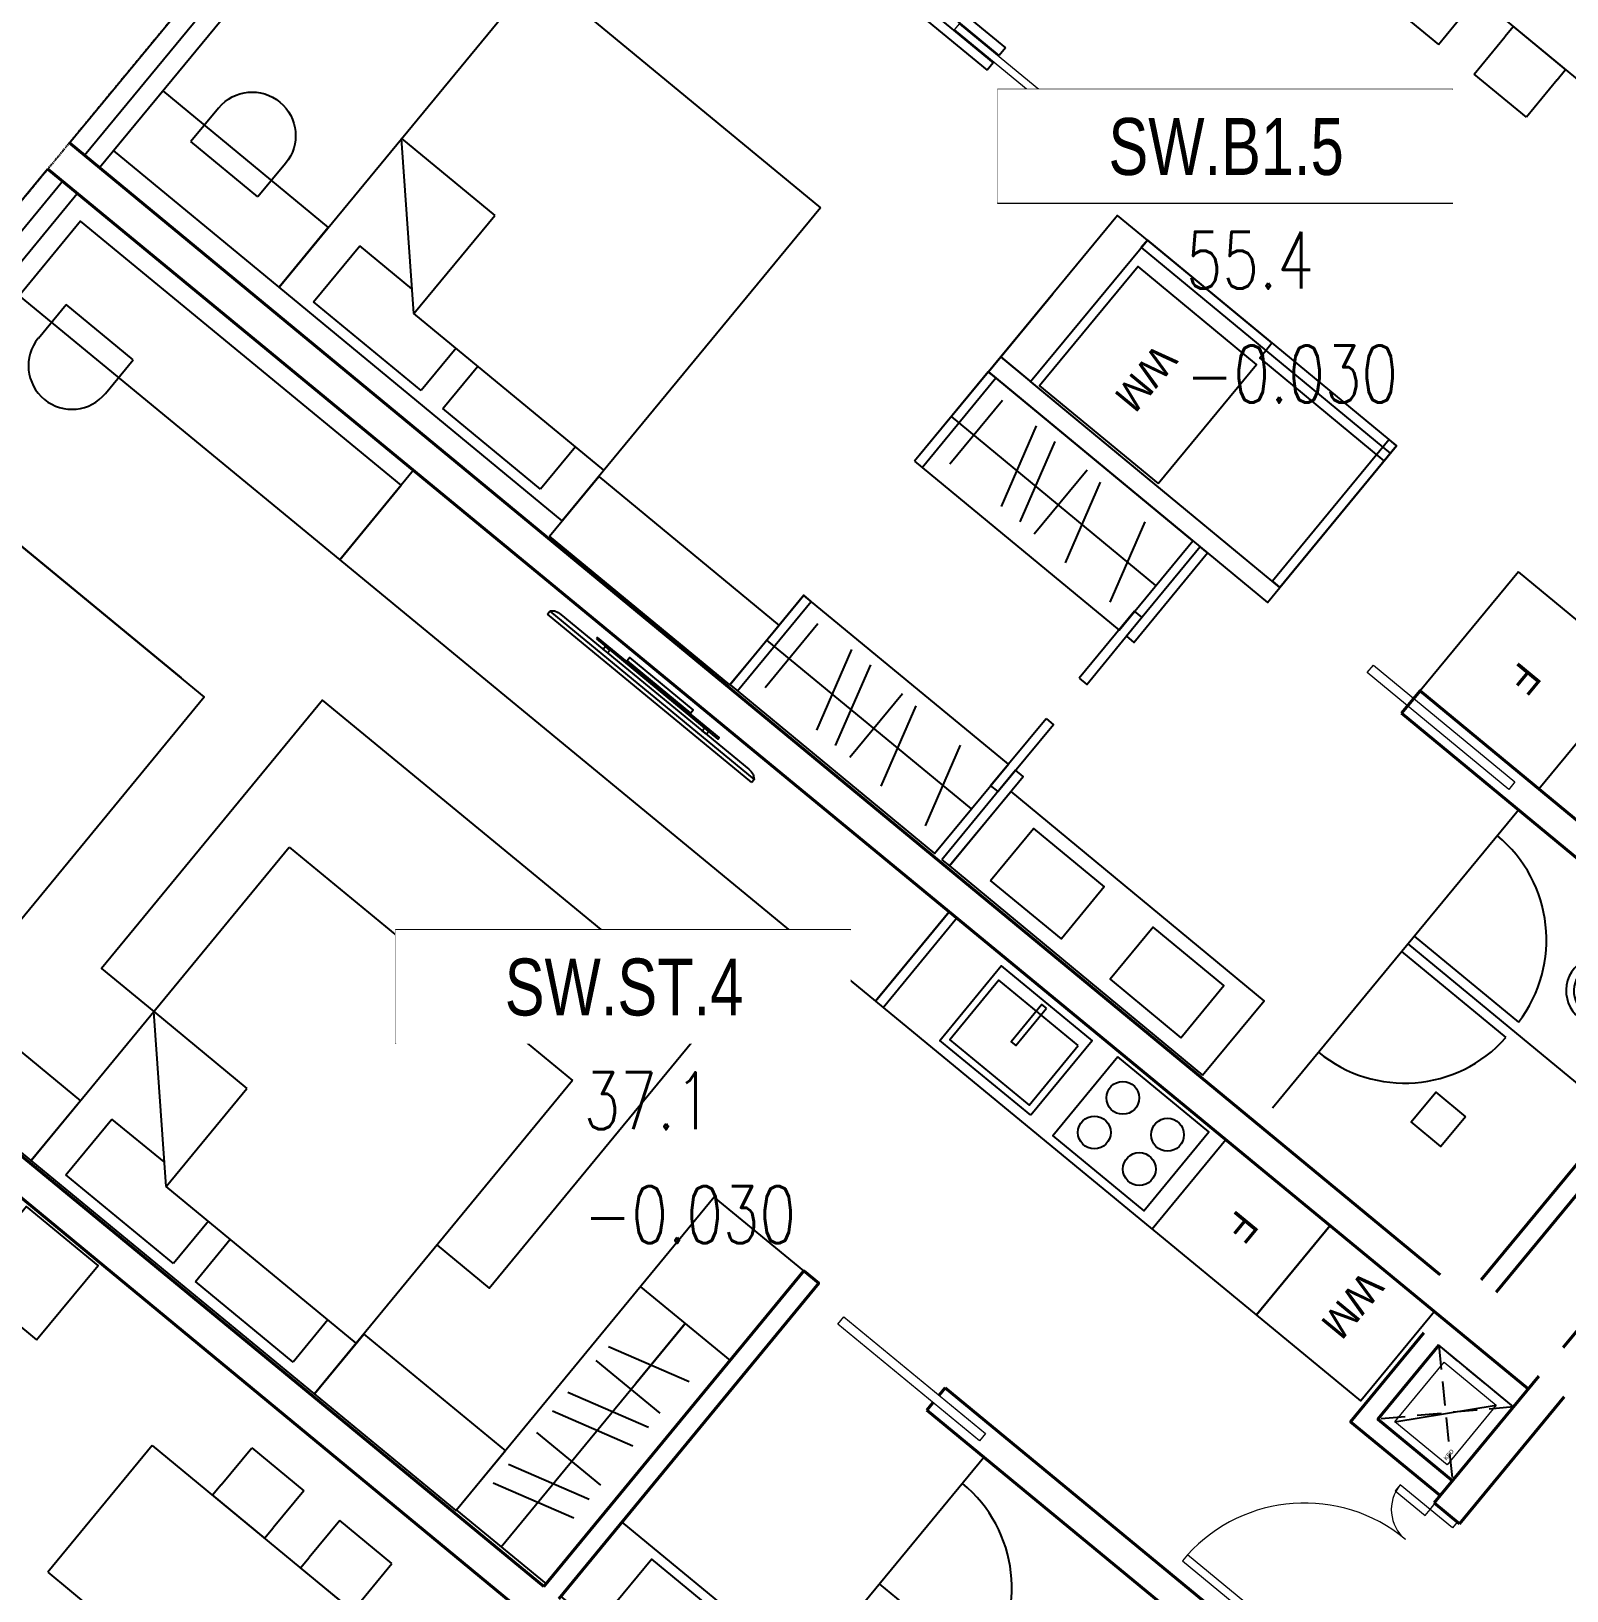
# Model space of a CAD drawing. Header units: millimetres. Extents: x -361679452 to 361242511, y -278557090 to 278849308.
# Drawn here: x 88064 to 96012, y 109947 to 118018 of the extents above; entities that cross this region are included whole.
import ezdxf
from ezdxf.enums import TextEntityAlignment as Align
from ezdxf.xclip import XClip

# ---------------------------------------------------------------- set-up
doc = ezdxf.new("R2010")
doc.units = ezdxf.units.MM
doc.header["$MEASUREMENT"] = 0
doc.header["$XCLIPFRAME"] = 0
doc.set_wipeout_variables(frame=1)
doc.linetypes.add('HIDDEN', pattern=[0.375, 0.25, -0.125])
for name, color, linetype in [('A-ANNO-ROOM', 50, 'Continuous'), ('A-DRAIN', 251, 'Continuous'), ('A-FLOR-STRS', 1, 'Continuous'), ('A-FURNITURE', 251, 'Continuous'), ('A-GLAZ', 135, 'Continuous'), ('A-UNIT', 1, 'Continuous'), ('DO DIEN TICH', 51, 'Continuous'), ('MEP-M-DUCT-15', 6, 'Continuous'), ('MEP-M-DUCT-25', 7, 'Continuous'), ('SPE-MEP-General', 170, 'Continuous'), ('trục hút mùi', 21, 'Continuous'), ('Xref_NT1+NT2_MBDV Cot vach_220729$0$ccu12-Thay', 7, 'Continuous')]:
    doc.layers.add(name, color=color, linetype=linetype)
for name, color, linetype, lineweight in [('KT-Chuviet', 255, 'Continuous', 15), ('KT-Net cat', 1, 'Continuous', 40), ('KT-Net cua', 87, 'Continuous', 9), ('KT-Net thay', 7, 'Continuous', 15), ('KT-Net truc', 18, 'Continuous', 15), ('SPE-MEP-HVAC', 140, 'Continuous', 0), ('SPE-MEP-M-WALL OPENING', 81, 'Continuous', 0)]:
    doc.layers.add(name, color=color, linetype=linetype, lineweight=lineweight)
doc.styles.add('220126_HDN_HBA typical plan$0$210902_YS plan 330pm ver13$0$01 Level 1$0$CENTURY GOTHIC', font='GOTHIC.TTF')
doc.styles.add('220126_HDN_HBA typical plan$0$211210_HDN_HBA_TYPICAL PLAN CORE OPT 1$0$HBA-Text', font='GOTHIC.TTF')
doc.styles.add('font unicode ccu', font='arial.ttf')
doc.styles.add('ROMANS', font='ROMANS.SHX')
doc.styles.get("Standard").update_dxf_attribs({"font": 'arial.ttf'})

# ---------------------------------------------------------------- blocks, each defined once
blk = doc.blocks.new('A$C21AF0CCA')
at = {"layer": 'A-ANNO-ROOM', "insert": (1197.56892258345, 814.6835720778872), "char_height": 600, "attachment_point": 2, "rotation": 0.10542954816276216, "style": '220126_HDN_HBA typical plan$0$211210_HDN_HBA_TYPICAL PLAN CORE OPT 1$0$HBA-Text'}
blk.add_mtext_dynamic_manual_height_columns('1-BR+', width=722857412.8743668, gutter_width=9765.624999999996, heights=[0], dxfattribs=at)
blk = doc.blocks.new('CH1')
for p, q in [((-199.1923941123823, -400.6439509161501), (-199.1923941123823, -600.6426498184956)), ((200.805524143012, -400.6439509161501), (200.805524143012, -600.6426498184956)), ((-199.1923941123823, -600.6426498184956), (200.805524143012, -600.6426498184956))]:
    blk.add_line(p, q)
blk.add_arc((0.8065650153148454, -399.9986989023673), 200, 0.1848514058012216, 180.1848514058012)
blk = doc.blocks.new('qweewe')
for p, q in [((-226617.649540008, -3043559.718917042, 0.0008727778800783348), (-226617.6495399146, -3043199.718917044, 0.0008727778800783348)), ((-226142.6495399146, -3043199.718917163, 0.0008727778800783348), (-226617.6495399146, -3043199.718917044, 0.0008727778800783348)), ((-226467.6495400079, -3043559.718917079, 0.0008727778800783348), (-226467.6495399145, -3043199.718917081, 0.0008727778800783348)), ((-226142.649539925, -3043239.718917165, 0.0008727778800783348), (-226242.649539925, -3043239.718917139, 0.0008727778800783348)), ((-226142.6495399976, -3043519.718917165, 0.0008727778800783348), (-226242.6495399976, -3043519.718917141, 0.0008727778800783348)), ((-226142.649540008, -3043559.718917165, 0.0008727778800783348), (-226617.649540008, -3043559.718917042, 0.0008727778800783348))]:
    blk.add_line(p, q)
for centre, radius, start, end in [((-226142.6495399613, -3043379.718917165, 0.0008727778800783348), 179.9999999999927, 269.9999999833247, 89.99999998332474), ((-226242.6495399613, -3043379.718917141, 0.0008727778800783348), 139.9999999999927, 89.99999998332474, 269.9999999833247), ((-226142.6495399613, -3043379.718917165, 0.0008727778800783348), 139.9999999999927, 269.9999999833247, 89.99999998332474)]:
    blk.add_arc(centre, radius, start, end)
blk = doc.blocks.new('BEDH-1')
for p, q in [((475, -1.054711873393899e-13), (-475, 1.054711873393899e-13)), ((-475, 1.054711873393899e-13), (-475.0000000000002, -1050)), ((-381.8394731497392, -27.72451273631296), (-381.8394731497393, -215.2726866770535)), ((-20.94842891092413, -27.72451273631304), (-381.8394731497392, -27.72451273631296)), ((-20.94842891092416, -169.6087834425271), (-20.94842891092413, -27.72451273631304)), ((379.7956140944734, -27.72451273631313), (52.11540216114371, -27.72451273631306)), ((52.11540216114371, -27.72451273631306), (52.11540216114368, -169.6087834425271)), ((379.7956140944734, -169.6087834425271), (379.7956140944734, -27.72451273631313)), ((474.9999999999998, -1050), (475, -1.054711873393899e-13)), ((-162.6479800441303, -169.608783442527), (-475.0000000000001, -498.4003835124894)), ((474.9999999999999, -169.6087834425272), (-162.6479800441303, -169.608783442527)), ((-162.6479800441303, -169.608783442527), (-162.6479800441303, -498.4003835124894)), ((-206.9290897110478, -215.2726866770535), (-381.8394731497393, -215.2726866770535)), ((-475.0000000000001, -498.4003835124894), (-162.6479800441303, -498.4003835124894)), ((-475.0000000000002, -1050), (474.9999999999998, -1050))]:
    blk.add_line(p, q)
blk = doc.blocks.new('Condo-1BR-corner')
at = {"layer": 'A-FLOR-STRS'}
for p, q in [((3172.822990708053, 2113.572443695506, -3.841493788020109e-05), (4963.076437428594, 635.3152071973309, -3.841493788020109e-05)), ((3172.822990685701, 2113.572443670011, -3.841493788020109e-05), (4963.076437687501, 635.3152075111866, -3.841493788020109e-05)), ((3109.15141448006, 2036.462584674824, -3.841493788020803e-05), (4899.40486148186, 558.2053485155338, -3.841493788020976e-05)), ((4931.240649629384, 596.760278069065, -3.841493788020976e-05), (3140.987202629447, 2075.017514228704, -3.841493788020109e-05)), ((3077.315626239404, 1997.907655009767, -3.841493788020109e-05), (4867.569073239341, 519.6504188491963, -3.841493788020109e-05)), ((4963.076437687501, 635.3152075111866, -3.841493788020109e-05), (4931.240652544424, 596.7602815983118, -3.841493788020976e-05)), ((4899.404864395037, 558.2053520440822, -3.841493788020976e-05), (4867.569073239341, 519.6504188491963, -3.841493788020456e-05))]:
    blk.add_line(p, q, dxfattribs=at)
at = {"layer": 'A-FURNITURE'}
for p, q in [((6824.957306133583, 1379.812630755594, 0.0267037793208651), (8174.379840845242, 265.5600440806011, 0.02757763038597386)), ((6933.83193802461, 876.2384987673722, 0.02670377932086512), (7203.716444786638, 653.387981581036, 0.02670377932086512)), ((7203.716444786638, 653.387981581036, 0.02670377932086512), (7362.895385632291, 846.1626292665023, 0.02670377932086512)), ((7389.417554317042, 500.0498415104812, 0.02670377932086512), (7548.596495162696, 692.8244891961804, 0.02670377932086512)), ((7659.30206107907, 277.199324325542, 0.02670377932086512), (7389.417554317042, 500.0498415104812, 0.02670377932086512)), ((7818.481001924723, 469.9739720111247, 0.02670377932086512), (7659.30206107907, 277.199324325542, 0.02670377932086512)), ((4874.681453628466, -1041.106112443842), (5208.393912417814, -636.9573445421411)), ((4674.840217996389, -1517.088740902953, -0.1498657787379716), (4947.508622599766, -1186.876360980328, -0.1498657787379717)), ((5742.005824772641, -2146.329532478587, 0.0007515485165374772), (4683.665318580344, -1272.434317290667, 0.02739510591846444)), ((4942.238858034834, -1737.888826208888, -0.1498657787379717), (5123.663666151464, -1321.109279399738, -0.1498657787379717)), ((5038.993123549968, -1817.782351771835, -0.1498657787379717), (5220.417931662872, -1401.002804965479, -0.1498657787379717)), ((5112.391003420576, -1878.389657926513, -0.1498657787379717), (5385.059408025816, -1548.177278002491, -0.1498657787379717)), ((5274.289500746876, -2028.904769450543, -0.1498657787379717), (5455.71430885978, -1612.125222650939, -0.1498657787379717)), ((5504.115218132734, -2233.199693091214), (5685.540026247501, -1816.4201462809)), ((3719.766780484468, -2673.736375647713, -0.1498657787379717), (3992.435185089707, -2343.523995725089, -0.1498657787379716)), ((4786.932642875239, -3302.976855804329), (3728.591881070286, -2429.081952035427, 0.02739510591846444)), ((3987.165420524776, -2894.536460953648, -0.1498657787379716), (4168.590228641406, -2477.756914144498, -0.1498657787379717)), ((4083.919686038047, -2974.429986516596, -0.1498657787379717), (4265.344494152814, -2557.65043971024, -0.1498657787379717)), ((4157.317565910518, -3035.037292671273, -0.1498657787379717), (4429.985970515758, -2704.824912747252, -0.1498657787379717)), ((4319.216063234955, -3185.552404195303, -0.1498657787379717), (4500.64087134786, -2768.772857395699, -0.1498657787379717)), ((4549.041780620813, -3389.847327835974), (4730.46658873558, -2973.06778102566)), ((6345.608383750456, -4848.92048987461, -0.03334583362548411), (7618.064313507522, -3307.848213182588, 0.01096106421166161)), ((7045.743187795277, -4000.980330892547, -0.04093263929491249), (8125.461370135541, -4892.274594775343, -0.01239346053477127)), ((7079.08942033432, -3961.67187734897, -0.004838702408748228), (7618.506606670911, -4407.09762770572, -0.004838702408748225)), ((7013.453238355811, -4041.160984318645, -0.004838702408748222), (7552.885378346662, -4486.568624961597, -0.004838702408748226))]:
    blk.add_line(p, q, dxfattribs=at)
at = {"layer": 'A-FURNITURE', "elevation": 0.0267037793208651}
blk.add_lwpolyline([(7818.481001924723, 469.9739720118232), (7862.403634926304, 523.1667502584169), (7592.519128162414, 746.0172674434725), (7548.596495162696, 692.8244891961804)], dxfattribs=at)
at = {"layer": 'A-FURNITURE'}
for points, elevation in [([(346.4939723145217, 105.4032460171729), (601.181865349412, 413.8413713326445), (1457.524076543748, -293.6961714297067), (1202.836183516309, -602.1342967429664)], 0.01500163510566463), ([(6987.77137638256, -1424.191585444962), (6382.875366989523, -2156.754664945416), (5092.582122698426, -1091.327391032595), (5697.478132091463, -358.7643115321407)], 0.05479021183692889), ([(5697.478327292949, -358.7644727149745), (5665.642539123073, -397.3194022538373), (6310.788879476488, -930.0331816867692), (6342.624667644501, -891.4782521481393)], 0.05479021183692889), ([(4938.343634178862, -964.00730153115), (4874.672057999298, -1041.117160412483), (6319.323772618547, -2233.71921910916), (6382.995348798111, -2156.609360227943)], 0.05479021183692883), ([(6955.935219828039, -1462.74696112005), (6924.099431658164, -1501.301890658913), (6278.953091306612, -968.5881112230709), (6310.788879476488, -930.0331816867692)], 0.05479021183692887), ([(6344.440419262275, -2124.773572057136), (6382.995348798111, -2156.609360227943), (6986.855114392936, -1423.435754886828), (6948.300184855238, -1391.599966717535)], 0.05479021183692887), ([(2603.014366121963, -1890.492200295557), (2857.70225915499, -1582.054074977641), (3791.391731506214, -2353.028379826574), (3536.703838482499, -2661.4665051396)], 0.02739510591846444), ([(4885.576437963173, -3673.707004213938), (5108.060844587162, -3403.520607645856), (5474.742382595316, -3705.463730766089), (5252.257975969464, -3975.650127330446)], 9.393739840296567e-07), ([(5870.574118742719, -4487.044698998332), (6093.790337001905, -4217.462577953585), (5727.928887201473, -3914.526281903265), (5504.712668946013, -4184.108402948943)], 9.393739840296567e-07), ([(7344.361322156037, -4895.839191415522), (7217.018169478397, -5050.058909565269), (7062.798451329465, -4922.715756887861), (7190.141604005243, -4768.496038738114)], -0.03056135147877142)]:
    blk.add_lwpolyline(points, close=True, dxfattribs=dict(at, elevation=elevation))
for points in [[(5697.478132091463, -358.7643115321407), (5543.258414134383, -231.4211590145715), (4938.343471808359, -964.0071674586507), (5092.563189765438, -1091.35031997622)], [(5753.755579190329, -1619.562718220055), (6263.128189899027, -1002.683845621068), (5649.205955989659, -495.7526068484876), (5139.833345279098, -1112.631479447358)], [(4492.647499646991, -1503.764561397489), (4531.202429182827, -1535.600349568296), (4912.453431289643, -1072.018473667558), (4873.898501751944, -1040.182685498265)], [(4492.649183541536, -1503.762522134115), (5550.990337865427, -2377.65695239976), (5933.022607959807, -1915.000542710186), (4874.681453628466, -1041.106112443842)], [(5589.543619640172, -2409.511690354906), (5628.098549176008, -2441.347478525713), (6009.349551282823, -1977.765602624975), (5970.794621746987, -1945.929814455681)], [(3537.565734347329, -2660.40531958302), (3576.120663883165, -2692.241107753827), (3957.37166598998, -2228.659231853206), (3918.816736452281, -2196.823443683796)], [(3537.575746029615, -2660.410156878876), (4595.914015712216, -3534.308078702888), (4977.946285804734, -3071.651669013314), (3919.608016116545, -2197.753747188603)], [(5345.352768043056, -2626.712566307979), (5383.907697578892, -2658.548354478786), (5669.513897500932, -2310.797711945255), (5630.958967963234, -2278.961923775962)], [(5173.325547115877, -2835.047203604598), (5211.880476655439, -2866.882991772494), (4924.564211633056, -3212.956706620054), (4886.00928209722, -3181.120918450644)], [(4634.461854340509, -3566.152448540437), (4673.016783876345, -3597.988236711244), (5054.26778598316, -3134.406360810623), (5015.712856447324, -3102.570572641212)], [(5983.241884753108, -4681.182947300375), (6302.22668244876, -4296.152027592063), (4992.138452989981, -3212.791558017139), (4673.153655298054, -3597.822477722657)]]:
    blk.add_lwpolyline(points, close=True, dxfattribs=at)
at = {"layer": 'A-FURNITURE', "extrusion": (-1.157651021131046e-06, 9.560316836589854e-07, 0.9999999999988729), "elevation": -0.0531723795031795}
blk.add_lwpolyline([(7619.158764885078, -2075.353295924664), (7109.70395906031, -2692.164288706251), (7723.558638487431, -3199.177328647102), (8233.01344432134, -2582.366335863768)], close=True, dxfattribs=at)
at = {"layer": 'A-FURNITURE'}
for centre, start, end in [((7063.171202656697, -3980.949074914504, -0.004838702408748223), 322.4983955305573, 50.45168227177567), ((7029.370808844338, -4021.883252352534, -0.00483870240874822), 230.4536059227265, 318.4068926862097)]:
    blk.add_arc(centre, 700.0000000000001, start, end, dxfattribs=at)
at = {"layer": 'A-GLAZ'}
for points in [[(118.7050963280781, 143.6681763250963), (4332.202503639855, 5243.831563621759)], [(195.8149214884907, 79.99655885976972), (4408.16100330319, 5181.102182317816)], [(272.9247466500383, 16.32494139345363), (4485.266620121052, 5117.42546859273)]]:
    blk.add_lwpolyline(points, dxfattribs=at)
at = {"layer": 'KT-Net cat'}
for p, q in [((118.7025131370756, 143.670309334062, -0.01239346092840128), (7212.808526857931, -5714.120230647037, -0.01239346092840128)), ((7849.14718786304, -6090.599241871038, -0.01239346092840495), (10732.34852977621, -2599.354093161412, -0.01239345930801874)), ((7425.066295697325, -5740.377316657978, -0.01239346092840492), (8697.86394235259, -4199.15695699153, -0.0123934602130807)), ((7502.171912454738, -5804.054030333064, -0.01239346092840493), (8774.941978017829, -4262.867068387684, -0.01239346021309621))]:
    blk.add_line(p, q, dxfattribs=at)
at = {"layer": 'KT-Net cat', "elevation": -0.04131058838218386}
blk.add_lwpolyline([(7013.31250506267, -2806.76340679219), (7108.817300902767, -2691.09649702115), (9217.30306970881, -4433.899904612976), (9121.798273868713, -4549.566814384016)], close=True, dxfattribs=at)
at = {"layer": 'KT-Net cua'}
for points, elevation in [([(4724.836566364393, 760.7084641862893), (5380.270368780941, 219.5000656461343), (5354.801738262177, 188.656122003682), (4699.367935845628, 729.8645205427893)], 0.0008352830848686148), ([(7599.801213981642, -3163.058689760219), (7567.965425809904, -3201.613619299082), (6835.421764595492, -2596.733644075401), (6867.257552765368, -2558.178714539099)], -0.05136502226448281)]:
    blk.add_lwpolyline(points, close=True, dxfattribs=dict(at, elevation=elevation))
at = {"layer": 'A-FURNITURE'}
for name, p, xscale, yscale, zscale, rotation in [('BEDH-1', (1935.374628433958, -1207.020076277666, -0.01239347081291349), -2.000000000000002, 2.000000000000002, 2, 140.4522556179508), ('CH1', (1351.011953270063, 528.1745257609291, -0.0123934708127998), -1.125005854937063, 1.125005854937063, 1.125005854937063, 320.4526439093917)]:
    blk.add_blockref(name, p, dxfattribs=dict(at, xscale=xscale, yscale=yscale, zscale=zscale, rotation=rotation))
at = {"layer": 'A-FURNITURE', "rotation": 140.4536058681156}
blk.add_blockref('qweewe', (-2104064.097540102, -2207036.687875362, -0.07552919988774623), dxfattribs=at)
at = {"layer": 'A-FURNITURE', "insert": (5803.886828871444, -937.4077335628681, 0.04131058838218382), "char_height": 150, "width": 310.8634934604634, "attachment_point": 4, "rotation": 230.45264409332034, "style": '220126_HDN_HBA typical plan$0$210902_YS plan 330pm ver13$0$01 Level 1$0$CENTURY GOTHIC'}
blk.add_mtext('WM', dxfattribs=at)
at = {"layer": 'A-FURNITURE', "extrusion": (-1.157651021131046e-06, 9.560316836589854e-07, 0.9999999999988729), "insert": (7609.648837772373, -2675.110885519302, 0.08512250360978546), "char_height": 150, "width": 310.8634934604635, "attachment_point": 6, "text_direction": (-0.6368185072874099, -0.771013740977575, -1.000303254148222e-10), "style": '220126_HDN_HBA typical plan$0$210902_YS plan 330pm ver13$0$01 Level 1$0$CENTURY GOTHIC'}
blk.add_mtext('F', dxfattribs=at)
blk = doc.blocks.new('weqwq333')
blk.add_wipeout([(789.9991194265974, -3.254973069968852e-07), (789.9999072943253, 22.459753119357448), (747.0709751061902, 22.459753119357444), (747.4999072943253, 24.95975311935699), (747.0709751061902, 27.459753119356876), (995.9999072943253, 27.45975311935689), (995.9999072943253, 37.459753119357), (930.999907294326, 37.459753119357), (930.999907294326, 57.459753119357), (1231.8664491169725, 57.459753118988104), (1249.7089296661925, 59.06439810742923), (1266.9787932754527, 63.82683536194902), (1278.4893502848695, 73.1432942404494), (1289.9999072942878, 82.4597531189515), (1289.9999072941914, 102.45975311891728), (-160.00009270580904, 102.45975311950394), (-160.00009270581904, 82.45975311947211), (-148.48953569637888, 73.14329424100924), (-136.9789786872534, 63.826835362552735), (-119.70911507775418, 59.06439810790778), (-101.86663452839275, 57.4597531194338), (198.99990729432534, 57.45975311935696), (198.99990729432534, 37.45975311935696), (133.99990729432488, 37.459753119356954), (133.99990729432488, 27.459753119356844), (382.9288394824605, 27.459753119358677), (382.9288394824605, 22.459753119357426), (339.9999072943251, 22.459753119357423), (339.9991199803412, 0.015785265669614107)]).dxf.layer = 'A-DRAIN'
at = {"layer": 'A-DRAIN'}
for p, q in [((-160.0000927059446, 102.4597531193867), (-160.0000927057117, 82.45975311938673)), ((1289.999907294055, 102.4597531189211), (-160.0000927059446, 102.4597531193867)), ((-160.0000927059446, 102.4597531193867), (-160.0000927057117, 82.45975311938673)), ((1289.999907294055, 82.45975311892107), (1289.999907294055, 102.4597531189211)), ((1289.999907294055, 82.45975311892107), (1289.999907294055, 102.4597531189211)), ((-160.0000927057117, 82.45975311938673), (1289.999907294055, 82.45975311892107)), ((-136.9789786871988, 63.8268353624735), (-160.0000927057117, 82.45975311938673)), ((-101.8666345283855, 57.45975311938673), (1231.866449116962, 57.45975311892107)), ((1266.97879327531, 63.82683536177501), (1289.999907294055, 82.45975311892107))]:
    blk.add_line(p, q, dxfattribs=at)
for points in [[(133.9999072942883, 37.4597531191539), (995.9999072942883, 37.4597531191539), (995.9999072945211, 27.45975311938673), (133.9999072945211, 27.45975311938673)], [(198.9999072942883, 57.45975311938673), (228.9999072940554, 57.45975311938673), (228.9999072942883, 37.45975311938673), (198.9999072942883, 37.4597531191539)], [(339.9999072942883, 22.4597531191539), (789.9999072942883, 22.4597531191539), (789.9991194263566, -3.254972398281097e-07), (339.9991199802607, 0.01578526548109949)], [(930.9999072942883, 57.4597531191539), (900.9999072945211, 57.4597531191539), (900.9999072942883, 37.45975311938673), (930.9999072945211, 37.4597531191539)]]:
    blk.add_lwpolyline(points, close=True, dxfattribs=at)
for centre, radius, start, end in [((-101.8666345283855, 157.4597531193867), 99.99999999999999, 249.4439547730391, 270), ((389.9999072940554, 24.9597531191539), 7.499999999999999, 160.5287793647328, 199.4712206352672), ((389.9999072940554, 24.9597531191539), 7.499999999999999, 340.5287793647328, 19.47122063526717), ((739.9999072945211, 24.9597531191539), 7.499999999999999, 160.5287793647328, 199.4712206352672), ((739.9999072945211, 24.9597531191539), 7.499999999999999, 340.5287793647328, 19.47122063526717), ((1231.866449116962, 157.4597531189211), 99.99999999999999, 270, 290.5560452225344)]:
    blk.add_arc(centre, radius, start, end, dxfattribs=at)
blk = doc.blocks.new('*U28')
at = {"color": 0}
for points in [[(-1100, -150), (-1100, 0), (-1060, 0), (-1060, -150)], [(-40, -150), (-40, 0), (0, 0), (0, -150)], [(-1020, -150), (-1060, -150), (-1060, -350.9565185792744), (-1020, -350.9565185792744)], [(-40, -150), (-80, -150), (-80, -970), (-40, -970)]]:
    blk.add_lwpolyline(points, close=True, dxfattribs=at)
for centre, radius, start, end in [((-1060.538708044109, -150.4191404617477), 200.5381016879552, 270.1539145637665, 0.05069369801717966), ((-41.53932015914406, -152.4398411269907), 818.4643164306439, 179.8292010983319, 267.3066065333389)]:
    blk.add_arc(centre, radius, start, end, dxfattribs=at)
blk = doc.blocks.new('Condo-Studio')
at = {"layer": 'A-FURNITURE'}
for p, q in [((3099.974599087093, -2122.90058014536, -0.01758431142098188), (3099.962856286736, -1423.347151255351, -0.01758431142098188)), ((4214.708270627619, -2126.067855971283, -0.004455071308115501), (2249.881629637929, -2123.552123872505, -0.04608683123366587)), ((784.8619641694306, -4006.538761003758, 0.05479320885692822), (784.8597109131726, -2202.364957590034, -0.04131056441501638)), ((2698.544354278601, -4056.540972458257, 0.05479021183692891), (2698.544354276782, -3455.742602704209, 0.05479021183692884)), ((2919.421419026351, -3549.299491496931, -0.09507556690104281), (3044.895112471676, -3986.193647878332, -0.0950755669010427)), ((3140.096466297305, -3562.278156560089, -0.09507556690104278), (3140.093671329282, -3990.516728757066, -0.09507556690104284)), ((3235.283095233163, -3562.278777809843, -0.09507556690104274), (3360.756788676509, -3999.172934202536, -0.09507556690104288)), ((3360.759640136682, -3562.279596755339, -0.09507556690104282), (3486.233333583986, -3999.173753155512, -0.09507556690104284)), ((3622.055470393992, -3562.28130215226, -0.09507556690104281), (3622.052675426027, -3990.519874351216, -0.09507556690104277)), ((3717.242099333561, -3562.281923407631, -0.09507556690104282), (3842.715792777023, -3999.176079791068, -0.09507556690104284)), ((3842.718644244603, -3562.282742338255, -0.09507556690104278), (3968.192337680556, -3999.176898738369, -0.09507556690104271)), ((2698.544354274817, -3756.141787579341, 0.05479021183692888), (4196.81323330479, -3756.555850990262, 0.05479021183692889)), ((2698.544354276753, -3756.547253599565, 0.0547902118369611), (3100.749274510969, -3756.548697343213, 0.05479021183692889))]:
    blk.add_line(p, q, dxfattribs=at)
for points, elevation in [([(184.9015946231732, -802.3648387362191), (784.6043185832161, -802.3640897029254), (784.6043185833908, -1502.364089703013), (184.9015946213833, -1502.364838736277)], 2.467791300475583e-08), ([(184.8963669318102, -1502.364838698879), (784.6043185833908, -1502.364089703013), (784.6043185832889, -2202.364089710289), (184.8963669281286, -2202.364838693466)], 2.467791307414477e-08), ([(4196.815191308116, -3456.556013988389), (2098.520004658457, -3456.54167077638), (2098.516088646392, -4056.541344776168), (4196.811275303487, -4056.555687984568)], 0.05479021183692889), ([(784.8619641618636, -4056.538760998228), (784.8619641694306, -4006.538761003758), (184.8814281645675, -4006.548091086268), (184.8814281627049, -4056.548091082484)], 0.05479320885692825), ([(784.8680508895261, -4056.543325797596), (184.8814302120802, -4056.543325790029), (184.7450057984308, -7650.003156028164), (784.7316264761096, -7650.003156033694)], 2.396716748913245e-08), ([(4198.616934517347, -5006.573315316986), (3798.616934511773, -5006.571256347059), (3798.618995161617, -4056.553432788845), (4198.618995159769, -4056.555491767998)], 0.05479021183692889), ([(4198.264708472364, -7849.632440133078), (3798.264708464972, -7849.630381153896), (3798.602043369806, -6906.571256281983), (4198.602043360595, -6906.573315262853)], 0.05479021183692884), ([(784.7316264761096, -7650.003156033694), (284.63384943184, -7650.003902010998), (284.6338494320146, -9800.000634000258), (784.7316264742033, -9799.999888018821)], 2.39671674891324e-08)]:
    blk.add_lwpolyline(points, close=True, dxfattribs=dict(at, elevation=elevation))
at = {"layer": 'A-FURNITURE', "ltscale": 5, "elevation": 2.396716748913253e-08}
for points in [[(209.3309822999938, -2905.76367364591), (739.330982301871, -2905.763673644164), (739.3309822982621, -2295.763673656969), (209.3309822963267, -2295.763673649693)], [(730.1897183234171, -3061.54284095153), (730.1897183216272, -3671.542840951734), (230.189718321569, -3671.542840957176), (230.1897183234316, -3061.542840955342)], [(295.1897183196336, -3100.542840951588), (295.1897183196918, -3632.542840949667), (695.1897183251633, -3632.542840955372), (695.1897183234316, -3100.54284095706)], [(250.1897183253961, -3351.542840951646), (250.1897183214962, -3381.542840953276), (500.1897183252215, -3381.542840949784), (500.189718321438, -3351.542840947921)]]:
    blk.add_lwpolyline(points, close=True, dxfattribs=at)
at = {"layer": 'A-FURNITURE'}
for points in [[(4199.556455707257, -2401.119672759902), (3700.553806239862, -2400.306200755236), (3699.330607945353, -3355.643459654908), (4198.333257407204, -3356.456931661465)], [(4100.26388486308, -2640.949573866674), (3750.264206422616, -2640.475048521039), (3749.620207756953, -3115.47461187985), (4099.619886197258, -3115.94913720843)]]:
    blk.add_lwpolyline(points, close=True, dxfattribs=at)
at = {"layer": 'A-FURNITURE', "elevation": 0.05479021183692889}
blk.add_lwpolyline([(3201.802626106793, -5006.566883336811), (3201.802624979936, -4656.566883335006), (1401.802624978088, -4656.56689007036), (1401.802633311606, -7256.566889971611), (3201.802633315331, -7256.566883238178), (3201.802632193902, -6906.566883336724)], dxfattribs=at)
at = {"layer": 'A-FURNITURE'}
for points in [[(3480.068572385258, -7992.924844723195), (3479.916138362088, -7741.04364051501), (1777.874456634752, -7741.449051234929), (1777.874461762628, -7840.514148186892), (1778.026227168745, -9599.700357226771)], [(3480.068572385185, -9502.287234926538), (3479.916138358304, -9754.168439136876), (1777.87445663465, -9753.763028418616), (1777.874461764433, -9654.697931466711), (1778.026227165035, -7895.511722428666)]]:
    blk.add_lwpolyline(points, dxfattribs=at)
at = {"layer": 'A-FURNITURE', "ltscale": 5}
for centre in [(357.4951229197388, -2450.763673645706, 0.03148811856549062), (587.4951229160281, -2450.76367364754, 0.03148811856549062), (357.4951229196224, -2750.763673645677, 0.03148811856549064), (589.3309823001248, -2750.763673647714, 0.0314881185654906)]:
    blk.add_circle(centre, 84.99999999999989, dxfattribs=at)
at = {"layer": 'A-FURNITURE'}
blk.add_arc((3124.974599891756, -2122.900160456193, -0.01758431142098186), 699.9999999999992, 92.04767493952615, 180.0009617776801, dxfattribs=at)
at = {"layer": 'A-GLAZ'}
for p, q in [((4214.653845804313, -9904.025748043408, 2.36059287682923e-08), (184.8378561316852, -9903.995720025094, 2.360592908249208e-08)), ((4214.653100658113, -10004.02574804059, 2.360592876185339e-08), (184.8371109855573, -10003.99572002224, 2.360592907605304e-08)), ((4214.652355511912, -10104.02574803779, 2.360592875541446e-08), (184.8363658395604, -10103.99572001945, 2.360592906961403e-08))]:
    blk.add_line(p, q, dxfattribs=at)
at = {"layer": 'KT-Net cat'}
for p, q in [((99.9613777083789, -3.94236908480525, 2.310388426476949e-07), (950.9219559742698, -3.948709985270398, -3.468833107420245e-08)), ((950.9219559742698, -3.948709985270398, -3.468833107418895e-08), (950.9206892256691, -173.9487099804974, -2.009237896979167e-08)), ((99.96011095985091, -173.9423690800322, 2.308403047293269e-07), (950.9206892257419, -173.9487099805265, -3.488686899257048e-08)), ((2100.90129676213, -173.9833418030175, 1.010203594046025e-08), (2099.802070688856, -2506.607214694319, 1.010203612240062e-08)), ((2249.74549242117, -2506.608331996977, 1.01020361106964e-08), (2250.585535483514, -723.98640696035, 1.010203597164742e-08)), ((2099.802070688856, -2506.607214694319, -0.04132212397764142), (2149.884963638287, -2506.607587888488, -0.04132212397764146)), ((2199.884963641997, -2506.607960456633, -0.04132212397764141), (2249.74549242117, -2506.608331996977, -0.04132212397764141)), ((4214.70189493594, -3455.742903994222, -4.846219998367549e-09), (4214.652355512028, -10104.02574768651, -4.84621957099104e-09))]:
    blk.add_line(p, q, dxfattribs=at)
blk.add_lwpolyline([(4214.702640082111, -3355.742903993756), (2098.51841922447, -3355.742976370384), (2098.518046651449, -3455.742976361216), (4214.70189493594, -3455.742903994222)], dxfattribs=at)
at = {"layer": 'KT-Net cua', "elevation": -0.05136502226448283}
blk.add_lwpolyline([(2149.884963638374, -2195.08888201206), (2199.884963638403, -2195.088882013864), (2199.884963642143, -3145.08888201759), (2149.884963644049, -3145.088882011914)], close=True, dxfattribs=at)
at = {"layer": 'A-FURNITURE'}
for name, p, xscale, yscale, zscale, rotation in [('BEDH-1', (4198.609840361364, -5956.573641838768, 0.05479021183692884), -2, 2, 2, 269.9996115246306), ('CH1', (1341.052054219711, -9357.3517947059, 2.396716748913258e-08), 1.125005854937066, 1.125005854937066, 1.125005854937066, 270.0000001839287)]:
    blk.add_blockref(name, p, dxfattribs=dict(at, xscale=xscale, yscale=yscale, zscale=zscale, rotation=rotation))
at = {"layer": 'KT-Net cua'}
blk.add_blockref('*U28', (2050.920726755349, -18.91214699781267, -5.148662824768614e-09), dxfattribs=at)
at = {"layer": 'A-FURNITURE', "char_height": 149.9999999999998, "width": 310.863493460463, "attachment_point": 4, "style": '220126_HDN_HBA typical plan$0$210902_YS plan 330pm ver13$0$01 Level 1$0$CENTURY GOTHIC'}
for s, insert in [('WM', (252.9973308479596, -1150.359229739435, 0.03149109875143219)), ('F', (419.9282759651171, -1852.510103158478, 0.07280168713361604))]:
    blk.add_mtext(s, dxfattribs=dict(at, insert=insert))
at = {"layer": 'A-FURNITURE', "xscale": -0.9449999999999995, "yscale": 0.9449999999999995, "zscale": 0.9449999999999997, "rotation": 269.9977408054193}
blk.add_blockref('weqwq333', (220.9702799440195, -6490.484137210238, 0.05479023580409638), dxfattribs=at)
at = {"layer": 'KT-Net cat'}
blk.add_line((184.9103592452805, -173.9430020836298, 2.492790089292567e-08), (184.8363658395604, -10103.99572001945, 2.360592906961254e-08), dxfattribs=at)
blk = doc.blocks.new('*U100')
at = {"color": 0}
blk.add_lwpolyline([(-2.91038304567337e-11, 0), (399.9999999999709, -9.701276818911232e-12), (399.9999999999709, 349.9999999999903), (-2.91038304567337e-11, 350)], close=True, dxfattribs=at)
at = {"layer": 'MEP-M-DUCT-15'}
for points in [[(50, 50), (50, 299.9999999999709), (149.9999999999709, 200), (50, 50)], [(349.9999999999709, 299.9999999999612), (50, 299.9999999999709), (149.9999999999709, 200), (349.9999999999709, 299.9999999999612)]]:
    blk.add_solid(points, dxfattribs=at)
at = {"layer": 'MEP-M-DUCT-25'}
blk.add_line((-2.91038304567337e-11, -2.91038304567337e-11), (399.9999999999709, 349.9999999999612), dxfattribs=at)
blk = doc.blocks.new('A$C3AE13516')
at = {"layer": 'SPE-MEP-General'}
blk.add_lwpolyline([(1.164153218269348e-10, -499.9999999996919), (500.0000000001164, -499.9999999999097), (499.9999999998836, -2.551132638473064e-10), (0, 6.45741238258779e-11)], close=True, dxfattribs=at)
at = {"layer": 'SPE-MEP-M-WALL OPENING', "color": 1, "extrusion": (-1.429368098491632e-21, 0, -1), "zscale": -1, "rotation": 180.0104958576382}
blk.add_blockref('*U100', (-49.99989876055042, -76.76334756255255), dxfattribs=at)
at = {"layer": 'SPE-MEP-M-WALL OPENING', "color": 1, "insert": (64.64127082942287, -410.7896422147874, 1.163083540589582e-07), "char_height": 21.77335910446063, "attachment_point": 7, "rotation": 359.9790082847188}
blk.add_mtext_dynamic_manual_height_columns('KED', width=18.10155403055251, gutter_width=108866.7955223031, heights=[0], dxfattribs=at)
blk = doc.blocks.new('shaft-1')
at = {"layer": 'SPE-MEP-HVAC', "color": 1, "extrusion": (4.665658574306286e-07, -7.506917510148382e-07, 0.9999999999996094), "rotation": 9.551683729637268e-07}
blk.add_blockref('A$C3AE13516', (-88902.17533896361, 15981.24202529307, -0.04124528199338763), dxfattribs=at)
blk = doc.blocks.new('CONDO 1BR RECESS')
at = {"layer": 'A-FURNITURE'}
for p, q in [((-149025.5969067133, 130125.8547269847), (-147676.1743702893, 129011.6021420438, 0.0008738507696663747)), ((-148669.6980675153, 129921.4407995416), (-148510.5191269396, 130114.2154474501)), ((-148510.5191269396, 130114.2154474501), (-148240.6346198674, 129891.3649306404)), ((-148240.6346198674, 129891.3649306404), (-148399.8135604446, 129698.5902827331)), ((-148054.933510121, 129738.0267908287), (-148214.112450698, 129545.2521429188)), ((-147785.04900305, 129515.1762740175), (-148054.933510121, 129738.0267908287)), ((-149566.8053045192, 129470.4209239504), (-148217.3827682557, 128356.1683391541, 0.0008738507696516469)), ((-147944.2279436275, 129322.4016261128), (-147785.04900305, 129515.1762740175))]:
    blk.add_line(p, q, dxfattribs=at)
blk.add_lwpolyline([(-149624.6388274821, 130671.7596333426), (-149306.2809464248, 131057.3089292471), (-149676.4082704927, 131362.9324950571), (-149994.7661515466, 130977.3831991595)], close=True, dxfattribs=at)
at = {"layer": 'A-FURNITURE', "elevation": -2.593162336540756e-10}
for points in [[(-149025.5969067133, 130125.8547269847), (-149566.8053045192, 129470.4209239504)], [(-149025.5969065432, 130125.8547268394), (-149566.8053045192, 129470.4209239504)], [(-148669.6980675153, 129921.4407995416), (-148713.6207004425, 129868.2480212349), (-148443.7361933702, 129645.3975044252), (-148399.8135604446, 129698.5902827331)], [(-147944.2279436275, 129322.4016261128), (-147988.1505765543, 129269.2088478034), (-148258.0350836237, 129492.0593646108), (-148214.112450698, 129545.2521429188)]]:
    blk.add_lwpolyline(points, dxfattribs=at)
at = {"layer": 'KT-Net cat', "elevation": -5.619316753840712e-10}
blk.add_lwpolyline([(-152234.4526256707, 133497.210122962), (-144577.3010153962, 127174.7992576506), (-145002.5731730082, 126659.7587759797), (-144871.4864127638, 126551.5170959513)], dxfattribs=at)
blk = doc.blocks.new('TAG CAO DO SAN')
at = {"layer": 'KT-Net thay', "flags": 128}
blk.add_lwpolyline([(1526701.778855525, -266095.2298759429), (1526701.778855525, -266566.6584041911), (1527644.63591202, -266566.6584041911), (1527644.63591202, -266095.2298759429)], close=True, dxfattribs=at)
blk.add_wipeout([(1526701.778855525, -266095.2298759429), (1527644.6359120198, -266095.2298759429), (1527644.6359120198, -266566.65840419114), (1526701.778855525, -266566.65840419114)]).dxf.layer = 'KT-Net thay'
for points in [[(1526701.778855525, -266330.9441400666), (1527644.63591202, -266330.9441400666)], [(1526701.778855525, -266566.6584041911), (1527644.63591202, -266566.6584041911)]]:
    blk.add_lwpolyline(points, dxfattribs=at)
at = {"layer": 'KT-Chuviet', "color": 31, "style": 'ROMANS', "width": 0.75}
blk.add_text('DTTT:', height=117.8571320618522, dxfattribs=at).set_placement((1526748.92170835, -266507.8139601254))
at = {"layer": 'KT-Chuviet', "color": 31, "style": 'font unicode ccu', "width": 0.75}
blk.add_attdef('TÊNPHÒNG', text='', height=117.85713, dxfattribs=at).set_placement((1527175.308820772, -266213.4467624734), align=Align.MIDDLE_CENTER)
at = {"layer": 'KT-Chuviet', "color": 31, "ltscale": 15, "style": 'ROMANS', "width": 0.75, "flags": 8}
blk.add_attdef('CAO-DO', (1527091.943339912, -266507.7298381611), '', height=117.8571320618522, dxfattribs=at)
blk = doc.blocks.new('*U241')
at = {"linetype": 'HIDDEN', "ltscale": 500}
for p, q in [((453.9702085506534, 199.963343001759), (201.5541099975932, -457.5816746024486)), ((655.5243185482473, -257.6183316006897), (0, 0))]:
    blk.add_line(p, q, dxfattribs=at)
blk.add_lwpolyline([(453.9702085506534, 199.963343001759), (655.5243185482473, -257.6183316006897), (201.5541099975932, -457.5816746024486), (0, 0)], close=True, dxfattribs=at)
blk = doc.blocks.new('A$Cc3a6237a')
at = {"layer": 'KT-Net cat', "elevation": 1.710491534095959e-07}
for points in [[(-26996.53494562293, 247.0713117306004), (-27376.08552602826, -212.5236851349182), (-26913.44782134856, -594.5870464119362)], [(-26919.42931024607, 183.3946206016699), (-27235.30319952244, -199.0947408869688), (-26849.77113021963, -517.4814110350853)]]:
    blk.add_lwpolyline(points, dxfattribs=at)
at = {"layer": 'trục hút mùi', "linetype": 'HIDDEN', "ltscale": 1000, "xscale": -1, "rotation": 254.2212213649985}
blk.add_blockref('*U241', (-26849.77113021963, -517.4814110350853, 1.710491534095959e-07), dxfattribs=at)

msp = doc.modelspace()

# ---------------------------------------------------------------- block references
at = {"layer": 'A-ANNO-ROOM'}
for p in [(-193366.6029767873, 192837.9996409905, 5.460855537377236e-05), (-194725.1126339572, 187914.7636662904, 5.460855537377236e-05), (-204628.500881133, 156603.4286092457, 5.461079910308954e-05)]:
    msp.add_blockref('A$C21AF0CCA', p, dxfattribs=at)

# ---------------------------------------------------------------- next in the draw order: block references
at = {"layer": 'A-UNIT'}
msp.add_blockref('Condo-1BR-corner', (88143.83381913303, 117296.1340862873, 0.01239358509993775), dxfattribs=at)

# ---------------------------------------------------------------- next in the draw order: block references
at = {"layer": 'A-UNIT', "rotation": 230.5269482720057}
msp.add_blockref('Condo-Studio', (96064.89445123155, 111025.0762829112, 1.290177533076528e-07), dxfattribs=at)

# ---------------------------------------------------------------- next in the draw order: linework, layer by layer
at = {"layer": 'Xref_NT1+NT2_MBDV Cot vach_220729$0$ccu12-Thay', "linetype": 'HIDDEN', "ltscale": 25, "elevation": 1.243219655491329e-07}
msp.add_lwpolyline([(119625.0396869992, 108219.0664208695, 0.3131129883914917), (117890.4549974215, 114651.5188147968), (102956.3736054805, 126961.0498287287, 0.2552902167641262), (98080.5991035272, 127470.4812948823, 0.02529446253454516), (97086.98847706622, 126975.902192249, 0.08884098819325376), (94098.46827889053, 124511.2508480258), (91914.97475548834, 121861.9077868738), (66486.3747290487, 91079.26847260253, 0.07162818219334227), (65642.15011307492, 89309.92618802126, 0.05031291028700317), (62909.60736911115, 77040.41805392399, 0.02217052075560431), (62502.88295543299, 71646.04030634131, 0.4938342429268142), (68206.04479155294, 67950.08108068933), (76833.94874507701, 71229.02567427815, 0.08020953983811836), (80538.0584211857, 73536.17021493951), (87088.08886149526, 81467.54901326832), (89253.09712674678, 84089.13998291432), (101222.3527927634, 98587.97576078802, -0.4142135623114227), (102628.7043419867, 98722.12440440734), (110804.5341020795, 91970.21718381078, 0.4147700055942877), (113624.0699499624, 92241.86861444294), (118331.6058699214, 97942.18090579112)], format="xyb", dxfattribs=at)

# ---------------------------------------------------------------- next in the draw order: block references
at = {"layer": 'A-FLOR-STRS', "extrusion": (-5.788255105649882e-07, 4.780158418305737e-07, 0.9999999999997182), "rotation": 50.4488267371896}
msp.add_blockref('shaft-1', (163964.3394775209, 169204.2247508924, -0.01402430180516494), dxfattribs=at)

# ---------------------------------------------------------------- next in the draw order: block references
at = {"layer": 'DO DIEN TICH'}
msp.add_blockref('CONDO 1BR RECESS', (237716.0613998594, -19426.54076915424, 1.243869095443286e-07), dxfattribs=at)
at = {"layer": 'KT-Net truc'}
ref = msp.add_blockref('TAG CAO DO SAN', (-3723689.295266066, 782955.1025484964, -5.448442778046169e-05), dxfattribs=dict(at, xscale=2.5, yscale=2.5, zscale=2.5))
XClip(ref).set_block_clipping_path([(1526674.1636322693, -266330.944140067), (1527644.6359120195, -266095.2298759429)])
ref.add_attrib('CAO-DO', '55.4', (94040.56308371406, 116685.7779530938, -5.448442778046169e-05), dxfattribs={"layer": 'KT-Chuviet', "color": 31, "ltscale": 15, "height": 294.6428301546305, "style": 'ROMANS', "width": 0.7500000000000001})
ref.add_attrib('CAO-DO', '-0.030', (94040.56308371406, 116096.4922927846, -5.448442778046169e-05), dxfattribs={"layer": 'KT-Chuviet', "color": 31, "ltscale": 15, "height": 294.6428301546305, "style": 'ROMANS', "width": 0.7500000000000001})
ref.add_attrib('TÊNPHÒNG', 'SW.B1.5', dxfattribs={"layer": 'KT-Chuviet', "color": 31, "height": 294.642825, "style": 'font unicode ccu', "width": 0.7500000000000001}).set_placement((94248.97678586522, 117421.485642313, -5.448442778046169e-05), align=Align.MIDDLE_CENTER)

# ---------------------------------------------------------------- next in the draw order: block references
ref = msp.add_blockref('TAG CAO DO SAN', (-3726805.664890892, 778605.285740001, -5.448442778046169e-05), dxfattribs=dict(at, xscale=2.5, yscale=2.5, zscale=2.5))
XClip(ref).set_block_clipping_path([(1526674.1636322693, -266330.9441400666), (1527644.6359120198, -266095.2298759429)])
ref.add_attrib('CAO-DO', '37.1', (90924.19345888826, 112335.9611445983, -5.448442778046169e-05), dxfattribs={"layer": 'KT-Chuviet', "color": 31, "ltscale": 15, "height": 294.6428301546305, "style": 'ROMANS', "width": 0.7500000000000001})
ref.add_attrib('CAO-DO', '-0.030', (90924.19345888826, 111746.6754842891, -5.448442778046169e-05), dxfattribs={"layer": 'KT-Chuviet', "color": 31, "ltscale": 15, "height": 294.6428301546305, "style": 'ROMANS', "width": 0.7500000000000001})
ref.add_attrib('TÊNPHÒNG', 'SW.ST.4', dxfattribs={"layer": 'KT-Chuviet', "color": 31, "height": 294.642825, "style": 'font unicode ccu', "width": 0.7500000000000001}).set_placement((91132.60716103941, 113071.6688338175, -5.448442778046169e-05), align=Align.MIDDLE_CENTER)

# ---------------------------------------------------------------- next in the draw order: block references
at = {"layer": 'KT-Net cat'}
msp.add_blockref('A$Cc3a6237a', (122269.7295865949, 111034.1205544606, 1.241622572072928e-07), dxfattribs=at)

doc.saveas('drawing.dxf')
